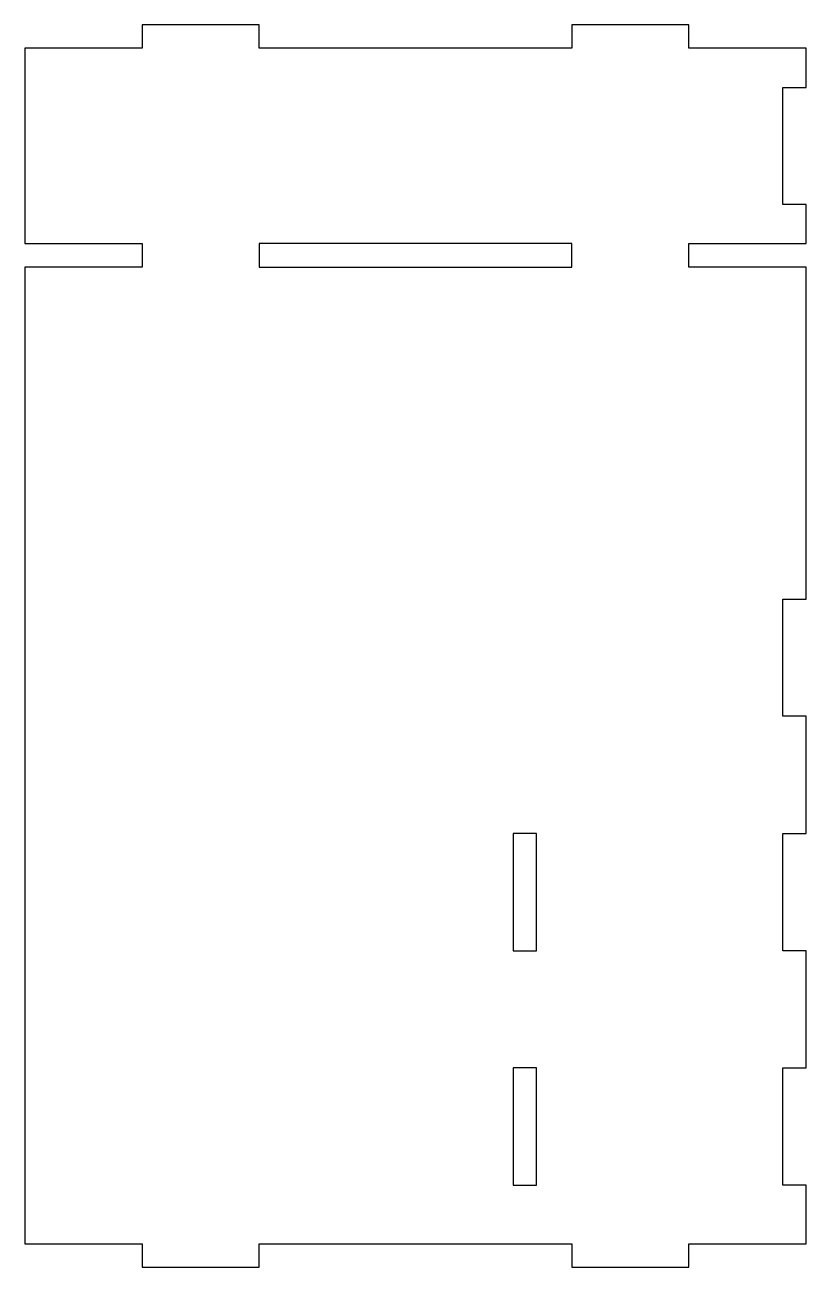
# Model space of a CAD drawing. Header units: millimetres. Extents: x -200 to 0, y -256 to 62.
import ezdxf

# ---------------------------------------------------------------- set-up
doc = ezdxf.new("R2010")
doc.units = ezdxf.units.MM

msp = doc.modelspace()

# ---------------------------------------------------------------- linework, layer by layer
at = {"color": 7, "linetype": 'Continuous', "lineweight": 25}
for p, q in [((-170, 62), (-170, 56)), ((-140, 62), (-170, 62)), ((-140, 56), (-140, 62)), ((-60, 62), (-60, 56)), ((-30, 62), (-60, 62)), ((-30, 56), (-30, 62)), ((-200, 56), (-200, 6)), ((-170, 56), (-200, 56)), ((-60, 56), (-140, 56)), ((0, 56), (-30, 56)), ((0, 46), (0, 56)), ((-6, 46), (0, 46)), ((-6, 16), (-6, 46)), ((0, 16), (-6, 16)), ((0, 6), (0, 16)), ((-200, 6), (-170, 6)), ((-170, 6), (-170, 0)), ((-60, 6), (-140, 6)), ((-140, 6), (-140, 0)), ((-60, 0), (-60, 6)), ((-30, 6), (0, 6)), ((-30, 0), (-30, 6)), ((-200, 0), (-200, -250)), ((-170, 0), (-200, 0)), ((-140, 0), (-60, 0)), ((0, 0), (-30, 0)), ((0, -85), (0, 0)), ((-6, -85), (0, -85)), ((-6, -115), (-6, -85)), ((0, -115), (-6, -115)), ((0, -145), (0, -115)), ((-75, -145), (-75, -175)), ((-69, -145), (-75, -145)), ((-69, -175), (-69, -145)), ((-6, -145), (0, -145)), ((-6, -175), (-6, -145)), ((-75, -175), (-69, -175)), ((0, -175), (-6, -175)), ((0, -205), (0, -175)), ((-75, -205), (-75, -235)), ((-69, -205), (-75, -205)), ((-69, -235), (-69, -205)), ((-6, -205), (0, -205)), ((-6, -235), (-6, -205)), ((-75, -235), (-69, -235)), ((0, -235), (-6, -235)), ((0, -250), (0, -235)), ((-200, -250), (-170, -250)), ((-170, -250), (-170, -256)), ((-140, -250), (-60, -250)), ((-140, -256), (-140, -250)), ((-60, -250), (-60, -256)), ((-30, -250), (0, -250)), ((-30, -256), (-30, -250)), ((-170, -256), (-140, -256)), ((-60, -256), (-30, -256))]:
    msp.add_line(p, q, dxfattribs=at)

doc.saveas('drawing.dxf')
